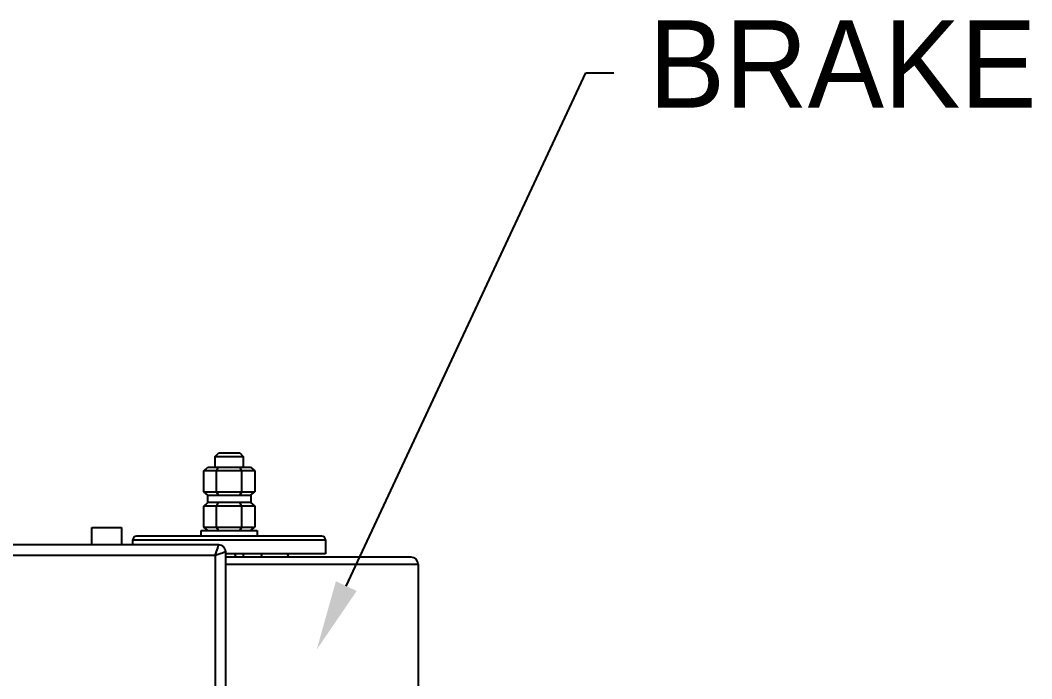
# Model space of a CAD drawing. Header units: millimetres. Extents: x 36 to 5601, y -1400 to 1707.
# Drawn here: x 646 to 935.1, y 1381.2 to 1569.5 of the extents above; entities that cross this region are included whole.
import ezdxf
from ezdxf import colors
from ezdxf.entities.mleader import LeaderData, LeaderLine
from ezdxf.math import Vec2, Vec3

# ---------------------------------------------------------------- set-up
doc = ezdxf.new("R2010")
doc.units = ezdxf.units.MM
doc.header["$LTSCALE"] = 2
doc.styles.get("Standard").update_dxf_attribs({"font": 'gulim.ttc', "height": 18})

# ---------------------------------------------------------------- blocks, each defined once
blk = doc.blocks.new('2')
for p, q in [((4224.88, 847.62), (4224.88, 794.62)), ((4226.88, 849.62), (4271.88, 849.62)), ((4226.88, 794.62), (4226.88, 849.62)), ((4218.88, 822.12), (4218.88, 769.12)), ((4219.88, 823.12), (4223.88, 823.12)), ((4219.88, 768.12), (4219.88, 823.12)), ((4223.88, 823.12), (4223.88, 794.62)), ((4199.18, 801.74), (4200.18, 802.9)), ((4199.18, 798.68), (4199.18, 801.74)), ((4200.18, 802.9), (4206.18, 802.9)), ((4200.18, 802.9), (4200.18, 799.26)), ((4206.18, 799.26), (4206.18, 802.9)), ((4207.18, 801.74), (4206.18, 802.9)), ((4207.18, 801.77), (4209.28, 801.77)), ((4207.18, 789.47), (4207.18, 801.77)), ((4209.28, 801.74), (4210.28, 802.9)), ((4209.28, 801.77), (4209.28, 789.47)), ((4210.28, 802.9), (4216.28, 802.9)), ((4210.28, 802.9), (4210.28, 799.26)), ((4216.28, 799.26), (4216.28, 802.9)), ((4217.28, 801.74), (4216.28, 802.9)), ((4217.28, 803.62), (4218.88, 803.62)), ((4217.28, 787.62), (4217.28, 803.62)), ((4195.08, 798.62), (4196.08, 799.62)), ((4195.08, 792.62), (4195.08, 798.62)), ((4196.08, 799.62), (4199.18, 799.62)), ((4196.08, 791.62), (4196.08, 799.62)), ((4200.18, 799.26), (4199.18, 798.68)), ((4199.18, 792.56), (4199.18, 798.68)), ((4206.18, 799.26), (4200.18, 799.26)), ((4200.18, 799.26), (4200.18, 791.98)), ((4206.18, 791.98), (4206.18, 799.26)), ((4207.18, 798.68), (4206.18, 799.26)), ((4210.28, 799.26), (4209.28, 798.68)), ((4216.28, 799.26), (4210.28, 799.26)), ((4210.28, 799.26), (4210.28, 791.98)), ((4216.28, 791.98), (4216.28, 799.26)), ((4217.28, 798.68), (4216.28, 799.26)), ((4223.88, 799.62), (4224.88, 799.62)), ((4196.08, 791.62), (4195.08, 792.62)), ((4200.18, 791.98), (4199.18, 792.56)), ((4199.18, 789.5), (4199.18, 792.56)), ((4207.18, 792.56), (4206.18, 791.98)), ((4210.28, 791.98), (4209.28, 792.56)), ((4217.28, 792.56), (4216.28, 791.98)), ((4221.38, 792.62), (4221.38, 676.62)), ((4223.24, 792), (4222.26, 792.33)), ((4223.38, 794.62), (4223.4, 794.56)), ((4284.38, 794.62), (4223.38, 794.62)), ((4223.4, 794.56), (4223.45, 794.4)), ((4223.45, 794.4), (4223.55, 794.12)), ((4223.55, 794.12), (4223.67, 793.75)), ((4223.67, 793.75), (4223.82, 793.29)), ((4223.82, 793.29), (4224, 792.77)), ((4224, 792.77), (4224.38, 791.62)), ((4199.18, 791.62), (4196.08, 791.62)), ((4200.18, 788.35), (4199.18, 789.5)), ((4206.18, 791.98), (4200.18, 791.98)), ((4200.18, 791.98), (4200.18, 788.35)), ((4206.18, 788.35), (4206.18, 791.98)), ((4207.18, 789.5), (4206.18, 788.35)), ((4209.28, 789.47), (4207.18, 789.47)), ((4210.28, 788.35), (4209.28, 789.5)), ((4216.28, 791.98), (4210.28, 791.98)), ((4210.28, 791.98), (4210.28, 788.35)), ((4216.28, 788.35), (4216.28, 791.98)), ((4217.28, 789.5), (4216.28, 788.35)), ((4224.38, 791.62), (4223.24, 792)), ((4224.38, 791.62), (4283.38, 791.62)), ((4224.38, 791.62), (4224.38, 677.62)), ((4206.18, 788.35), (4200.18, 788.35)), ((4216.28, 788.35), (4210.28, 788.35)), ((4218.88, 787.62), (4217.28, 787.62)), ((4221.38, 768.12), (4219.88, 768.12)), ((4216.38, 764.87), (4221.38, 764.87)), ((4216.38, 756.37), (4216.38, 764.87)), ((4221.38, 756.37), (4216.38, 756.37))]:
    blk.add_line(p, q)
at = {"flags": 128}
for points in [[(4223.88, 812.17), (4224.83, 812.52), (4224.88, 812.53)], [(4224.88, 804.71), (4224.83, 804.72), (4223.88, 805.07)], [(4223.88, 797.17), (4224.83, 797.52), (4224.88, 797.53)]]:
    blk.add_lwpolyline(points, dxfattribs=at)
for centre, radius, start, end in [((4226.88, 847.62), 2, 90, 180), ((4219.88, 822.12), 1, 90, 180), ((4219.88, 769.12), 1, 180, 270)]:
    blk.add_arc(centre, radius, start, end)
for points, knots in [([(4223.38, 794.62), (4223.12, 794.59), (4222.59, 794.53), (4221.93, 794.07), (4221.47, 793.41), (4221.41, 792.88), (4221.38, 792.62)], [0, 0, 0, 0, 0.250005, 0.499999, 0.750001, 1, 1, 1, 1]), ([(4221.61, 792.54), (4221.54, 792.57), (4221.41, 792.61), (4221.39, 792.62), (4221.38, 792.62)], [0, 0, 0, 0, 0.504188, 1, 1, 1, 1]), ([(4222.26, 792.33), (4222.13, 792.37), (4221.86, 792.46), (4221.69, 792.52), (4221.61, 792.54)], [0, 0, 0, 0, 0.515581, 1, 1, 1, 1])]:
    blk.add_open_spline(points, degree=3, knots=knots)

msp = doc.modelspace()

# ---------------------------------------------------------------- block references
at = {"rotation": 270}
msp.add_blockref('2', (-89.88179, 5640.85218), dxfattribs=at)

# ---------------------------------------------------------------- leaders
at = {"color": 2}
ml = msp.add_multileader_mtext('Standard', dxfattribs=at)
ml.set_content('BRAKE', color=2)
ml.set_leader_properties(color=3)
ml.build(insert=Vec2(0, 0))
ml.multileader.update_dxf_attribs({"arrow_head_size": 20})
ctx = ml.context
ctx.base_point, ctx.char_height, ctx.arrow_head_size, ctx.landing_gap_size, ctx.plane_origin = Vec3(815.63333, 1554.45171), 25, 20, 10, Vec3(730.7577, 1389.599)
notes = []
notes.append((ctx, [(0, (1, 1, 0), (807.63333, 1554.45171), (1, 0), 8, [(0, [(730.7577, 1389.599)], 0, [])])]))
ctx.mtext.insert, ctx.mtext.flow_direction = Vec3(825.63333, 1569.45171), 5
for ctx, leaders in notes:
    for number, flags, end, landing, length, lines in leaders:
        leader = LeaderData()
        leader.index, (leader.has_last_leader_line, leader.has_dogleg_vector, leader.attachment_direction) = number, flags
        leader.last_leader_point, leader.dogleg_vector, leader.dogleg_length = Vec3(end), Vec3(landing), length
        for number, points, colour, breaks in lines:
            line = LeaderLine()
            line.index, line.vertices, line.color, line.breaks = number, Vec3.list(points), colors.encode_raw_color(colour), breaks
            leader.lines.append(line)
        ctx.leaders.append(leader)

doc.saveas('drawing.dxf')
